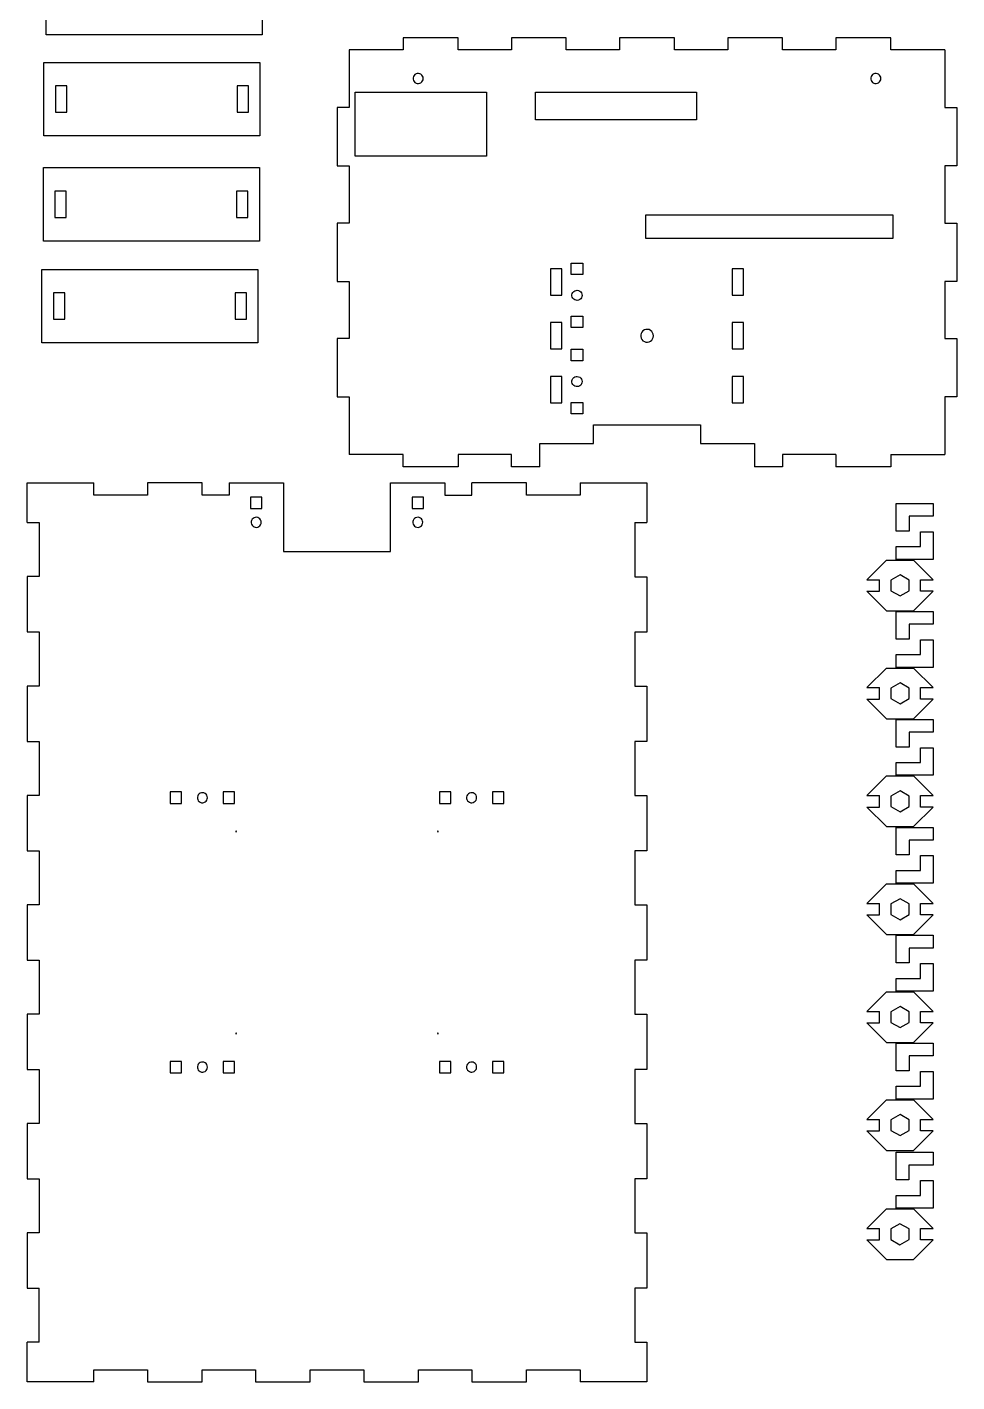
# Model space of a CAD drawing. Extents: x 5 to 589, y 6 to 836.
# Drawn here: x 5 to 351, y 6 to 509 of the extents above; entities that cross this region are included whole.
import ezdxf

# ---------------------------------------------------------------- set-up
doc = ezdxf.new("R2010")
doc.units = 0
for name, color, linetype in [('Enclosure_4mm___Back001_contour', 7, 'CONTINUOUS'), ('Enclosure_4mm___Bottom001_contour', 7, 'CONTINUOUS'), ('Nut_plate_M4_012_contour', 7, 'CONTINUOUS'), ('Nut_plate_M4_013_contour', 7, 'CONTINUOUS'), ('Nut_plate_M4_014_contour', 7, 'CONTINUOUS'), ('Nut_plate_M4_015_contour', 7, 'CONTINUOUS'), ('Nut_plate_M4_016_contour', 7, 'CONTINUOUS'), ('Nut_plate_M4_017_contour', 7, 'CONTINUOUS'), ('Nut_pole_M4_023_contour', 7, 'CONTINUOUS'), ('Nut_pole_M4_024_contour', 7, 'CONTINUOUS'), ('Nut_pole_M4_025_contour', 7, 'CONTINUOUS'), ('Nut_pole_M4_026_contour', 7, 'CONTINUOUS'), ('Nut_pole_M4_027_contour', 7, 'CONTINUOUS'), ('Nut_pole_M4_028_contour', 7, 'CONTINUOUS'), ('Nut_pole_M4_029_contour', 7, 'CONTINUOUS'), ('Nut_pole_M4_030_contour', 7, 'CONTINUOUS'), ('Nut_pole_M4_031_contour', 7, 'CONTINUOUS'), ('Nut_pole_M4_032_contour', 7, 'CONTINUOUS'), ('Nut_pole_M4_033_contour', 7, 'CONTINUOUS'), ('Nut_pole_M4_034_contour', 7, 'CONTINUOUS'), ('Stand___Spine_003_contour', 7, 'CONTINUOUS'), ('Stand___Spine_cover_018_contour', 7, 'CONTINUOUS'), ('Stand___Spine_cover_019_contour', 7, 'CONTINUOUS'), ('Stand___Spine_cover_020_contour', 7, 'CONTINUOUS'), ('Stand___Spine_cover_021_contour', 7, 'CONTINUOUS')]:
    doc.layers.add(name, color=color, linetype=linetype)

msp = doc.modelspace()

# ---------------------------------------------------------------- linework, layer by layer
at = {"layer": 'Enclosure_4mm___Back001_contour', "color": 7}
for points in [[(5.220703, 339.840654), (30.057696, 339.840654)], [(5.220703, 325.090654), (5.220703, 339.840654)], [(80.237698, 339.840654), (80.237698, 335.340655), (70.237691, 335.340655), (70.237691, 339.840654), (49.897689, 339.840654), (49.897689, 335.340655), (30.057696, 335.340655), (30.057696, 339.840654)], [(80.237698, 339.840654), (100.467687, 339.840654)], [(100.467687, 339.840654), (100.467687, 314.340656)], [(140.217708, 339.840654), (160.437695, 339.840654)], [(140.217708, 314.340656), (140.217708, 339.840654)], [(160.437695, 339.840654), (160.437695, 335.330654)], [(210.617697, 339.840654), (210.617697, 335.330654), (190.777704, 335.330654), (190.777704, 339.840654), (170.437702, 339.840654)], [(170.437702, 335.330654), (170.437702, 339.840654)], [(210.617697, 339.840654), (235.467708, 339.840654)], [(235.467708, 339.840654), (235.467708, 325.080653)], [(92.467692, 334.590654), (88.21769, 334.590654)], [(88.21769, 334.590654), (88.21769, 330.340654)], [(92.467692, 330.340654), (92.467692, 334.590654)], [(148.217702, 334.590654), (148.217702, 330.340654)], [(152.467704, 334.590654), (148.217702, 334.590654)], [(152.467704, 330.340654), (152.467704, 334.590654)], [(160.437695, 335.330654), (170.437702, 335.330654)], [(88.21769, 330.340654), (92.467692, 330.340654)], [(89.997701, 327.056654), (89.547697, 326.911654)], [(90.467707, 327.086655), (89.997701, 327.056654)], [(90.927685, 326.998655), (90.467707, 327.086655)], [(91.347711, 326.798654), (90.927685, 326.998655)], [(148.217702, 330.340654), (152.467704, 330.340654)], [(149.997687, 327.056654), (149.54771, 326.911654)], [(150.467692, 327.086655), (149.997687, 327.056654)], [(150.927697, 326.998655), (150.467692, 327.086655)], [(151.347697, 326.798654), (150.927697, 326.998655)], [(5.220703, 325.090654), (9.717693, 325.090654), (9.717693, 305.040655), (5.220703, 305.040655), (5.220703, 284.490656), (9.717693, 284.490656), (9.717693, 264.440653), (5.220703, 264.440653), (5.220703, 243.890654), (9.717693, 243.890654), (9.717693, 223.840656), (5.220703, 223.840656), (5.220703, 203.290656), (9.717693, 203.290656), (9.717693, 183.240655), (5.220703, 183.240655), (5.220703, 162.690656), (9.717693, 162.690656), (9.717693, 142.640655), (5.220703, 142.640655), (5.220703, 122.090656), (9.717693, 122.090656), (9.717693, 102.040655), (5.220703, 102.040655), (5.220703, 81.490655), (9.717693, 81.490655), (9.717693, 61.440655), (5.220703, 61.440655), (5.220703, 40.890655), (9.717693, 40.890655)], [(88.607686, 325.905653), (88.487697, 325.450654)], [(88.487697, 325.450654), (88.487697, 324.980654)], [(88.487697, 324.980654), (88.607686, 324.524655)], [(88.827687, 326.317654), (88.607686, 325.905653)], [(88.607686, 324.524655), (88.827687, 324.112654)], [(89.1477, 326.659655), (88.827687, 326.317654)], [(88.827687, 324.112654), (89.1477, 323.770653)], [(89.547697, 326.911654), (89.1477, 326.659655)], [(89.1477, 323.770653), (89.547697, 323.518654)], [(89.547697, 323.518654), (89.997701, 323.373655)], [(89.997701, 323.373655), (90.467707, 323.343657)], [(90.467707, 323.343657), (90.927685, 323.431654)], [(90.927685, 323.431654), (91.347711, 323.631655)], [(91.717704, 326.498653), (91.347711, 326.798654)], [(91.347711, 323.631655), (91.717704, 323.931655)], [(91.987685, 326.118653), (91.717704, 326.498653)], [(91.717704, 323.931655), (91.987685, 324.311655)], [(92.157706, 325.681654), (91.987685, 326.118653)], [(91.987685, 324.311655), (92.157706, 324.748654)], [(92.217687, 325.215654), (92.157706, 325.681654)], [(92.157706, 324.748654), (92.217687, 325.215654)], [(148.607698, 325.905653), (148.487709, 325.450654)], [(148.487709, 325.450654), (148.487709, 324.980654)], [(148.487709, 324.980654), (148.607698, 324.524655)], [(148.827699, 326.317654), (148.607698, 325.905653)], [(148.607698, 324.524655), (148.827699, 324.112654)], [(149.147686, 326.659655), (148.827699, 326.317654)], [(148.827699, 324.112654), (149.147686, 323.770653)], [(149.54771, 326.911654), (149.147686, 326.659655)], [(149.147686, 323.770653), (149.54771, 323.518654)], [(149.54771, 323.518654), (149.997687, 323.373655)], [(149.997687, 323.373655), (150.467692, 323.343657)], [(150.467692, 323.343657), (150.927697, 323.431654)], [(150.927697, 323.431654), (151.347697, 323.631655)], [(151.71769, 326.498653), (151.347697, 326.798654)], [(151.347697, 323.631655), (151.71769, 323.931655)], [(151.987697, 326.118653), (151.71769, 326.498653)], [(151.71769, 323.931655), (151.987697, 324.311655)], [(152.157692, 325.681654), (151.987697, 326.118653)], [(151.987697, 324.311655), (152.157692, 324.748654)], [(152.217699, 325.215654), (152.157692, 325.681654)], [(152.157692, 324.748654), (152.217699, 325.215654)], [(230.957699, 325.080653), (230.957699, 305.030657)], [(230.957699, 325.080653), (235.467708, 325.080653)], [(100.467687, 314.340656), (140.217708, 314.340656)], [(230.957699, 305.030657), (235.467708, 305.030657)], [(235.467708, 305.030657), (235.467708, 284.481657)], [(230.957699, 284.481657), (230.957699, 264.432655)], [(235.467708, 284.481657), (230.957699, 284.481657)], [(230.957699, 264.432655), (235.467708, 264.432655)], [(235.467708, 264.432655), (235.467708, 243.882655)], [(230.957699, 243.882655), (230.957699, 223.833655)], [(235.467708, 243.882655), (230.957699, 243.882655)], [(58.367689, 225.090656), (58.367689, 220.840654)], [(62.617691, 225.090656), (58.367689, 225.090656)], [(62.617691, 220.840654), (62.617691, 225.090656)], [(68.607699, 223.655654), (68.487711, 223.200655)], [(68.487711, 223.200655), (68.487711, 222.730655)], [(68.487711, 222.730655), (68.607699, 222.274656)], [(68.8277, 224.067655), (68.607699, 223.655654)], [(68.607699, 222.274656), (68.8277, 221.862655)], [(69.147687, 224.409655), (68.8277, 224.067655)], [(68.8277, 221.862655), (69.147687, 221.520654)], [(69.547711, 224.661655), (69.147687, 224.409655)], [(69.147687, 221.520654), (69.547711, 221.268654)], [(69.997688, 224.806655), (69.547711, 224.661655)], [(70.467694, 224.836656), (69.997688, 224.806655)], [(70.927698, 224.748655), (70.467694, 224.836656)], [(71.347698, 224.548654), (70.927698, 224.748655)], [(70.927698, 221.181654), (71.347698, 221.381655)], [(71.717691, 224.248654), (71.347698, 224.548654)], [(71.347698, 221.381655), (71.717691, 221.681656)], [(71.987698, 223.868654), (71.717691, 224.248654)], [(71.717691, 221.681656), (71.987698, 222.061656)], [(72.157693, 223.431655), (71.987698, 223.868654)], [(71.987698, 222.061656), (72.157693, 222.498655)], [(72.217701, 222.965655), (72.157693, 223.431655)], [(72.157693, 222.498655), (72.217701, 222.965655)], [(78.067691, 225.090656), (78.067691, 220.840654)], [(82.317693, 225.090656), (78.067691, 225.090656)], [(82.317693, 220.840654), (82.317693, 225.090656)], [(158.367701, 225.090656), (158.367701, 220.840654)], [(162.617703, 225.090656), (158.367701, 225.090656)], [(162.617703, 220.840654), (162.617703, 225.090656)], [(168.607711, 223.655654), (168.487696, 223.200655)], [(168.487696, 223.200655), (168.487696, 222.730655)], [(168.487696, 222.730655), (168.607711, 222.274656)], [(168.827685, 224.067655), (168.607711, 223.655654)], [(168.607711, 222.274656), (168.827685, 221.862655)], [(169.147699, 224.409655), (168.827685, 224.067655)], [(168.827685, 221.862655), (169.147699, 221.520654)], [(169.547696, 224.661655), (169.147699, 224.409655)], [(169.147699, 221.520654), (169.547696, 221.268654)], [(169.997699, 224.806655), (169.547696, 224.661655)], [(170.467705, 224.836656), (169.997699, 224.806655)], [(170.92771, 224.748655), (170.467705, 224.836656)], [(171.347709, 224.548654), (170.92771, 224.748655)], [(170.92771, 221.181654), (171.347709, 221.381655)], [(171.717703, 224.248654), (171.347709, 224.548654)], [(171.347709, 221.381655), (171.717703, 221.681656)], [(171.98771, 223.868654), (171.717703, 224.248654)], [(171.717703, 221.681656), (171.98771, 222.061656)], [(172.157705, 223.431655), (171.98771, 223.868654)], [(171.98771, 222.061656), (172.157705, 222.498655)], [(172.217686, 222.965655), (172.157705, 223.431655)], [(172.157705, 222.498655), (172.217686, 222.965655)], [(178.067703, 225.090656), (178.067703, 220.840654)], [(182.317705, 225.090656), (178.067703, 225.090656)], [(182.317705, 220.840654), (182.317705, 225.090656)], [(230.957699, 223.833655), (235.467708, 223.833655)], [(235.467708, 223.833655), (235.467708, 203.284655)], [(58.367689, 220.840654), (62.617691, 220.840654)], [(69.547711, 221.268654), (69.997688, 221.123655)], [(69.997688, 221.123655), (70.467694, 221.093656)], [(70.467694, 221.093656), (70.927698, 221.181654)], [(78.067691, 220.840654), (82.317693, 220.840654)], [(158.367701, 220.840654), (162.617703, 220.840654)], [(169.547696, 221.268654), (169.997699, 221.123655)], [(169.997699, 221.123655), (170.467705, 221.093656)], [(170.467705, 221.093656), (170.92771, 221.181654)], [(178.067703, 220.840654), (182.317705, 220.840654)], [(82.727692, 210.511654), (82.717637, 210.480655)], [(82.71769, 210.480655), (82.71769, 210.449654)], [(82.71769, 210.449654), (82.727744, 210.419656)], [(82.747694, 210.538655), (82.727586, 210.511654)], [(82.727692, 210.419656), (82.7478, 210.391655)], [(82.767697, 210.561655), (82.747588, 210.538663)], [(82.747694, 210.391655), (82.767802, 210.368662)], [(82.7977, 210.578654), (82.767697, 210.561668)], [(82.767697, 210.368654), (82.7977, 210.351668)], [(82.817703, 210.587655), (82.797594, 210.57866)], [(82.7977, 210.351655), (82.817809, 210.342659)], [(82.857708, 210.589656), (82.817703, 210.587539)], [(82.817703, 210.342654), (82.857708, 210.340537)], [(82.887685, 210.583655), (82.857708, 210.589661)], [(82.857708, 210.340656), (82.887685, 210.346662)], [(82.917689, 210.570656), (82.887685, 210.583647)], [(82.887685, 210.346654), (82.917689, 210.359645)], [(82.937691, 210.550656), (82.917583, 210.570659)], [(82.917689, 210.359656), (82.937797, 210.379659)], [(82.957694, 210.525656), (82.937585, 210.550659)], [(82.937691, 210.379656), (82.9578, 210.404659)], [(82.967695, 210.496655), (82.957641, 210.525656)], [(82.957694, 210.404656), (82.967748, 210.433655)], [(82.967695, 210.465656), (82.967695, 210.496655)], [(82.967695, 210.433655), (82.967695, 210.465656)], [(157.7277, 210.511654), (157.717646, 210.480655)], [(157.717699, 210.480655), (157.717699, 210.449654)], [(157.717699, 210.449654), (157.727753, 210.419656)], [(157.747703, 210.538655), (157.727594, 210.511654)], [(157.7277, 210.419656), (157.747809, 210.391655)], [(157.767705, 210.561655), (157.747597, 210.538663)], [(157.747703, 210.391655), (157.767811, 210.368662)], [(157.797709, 210.578654), (157.767705, 210.561668)], [(157.767705, 210.368654), (157.797709, 210.351668)], [(157.797709, 210.351655), (157.817553, 210.342659)], [(157.817685, 210.587655), (157.797841, 210.57866)], [(157.85769, 210.589656), (157.817685, 210.587539)], [(157.817685, 210.342654), (157.85769, 210.340537)], [(157.887694, 210.583655), (157.85769, 210.589661)], [(157.85769, 210.340656), (157.887694, 210.346662)], [(157.917698, 210.570656), (157.887694, 210.583647)], [(157.887694, 210.346654), (157.917698, 210.359645)], [(157.9377, 210.550656), (157.917592, 210.570659)], [(157.917698, 210.359656), (157.937806, 210.379659)], [(157.957703, 210.525656), (157.937594, 210.550659)], [(157.9377, 210.379656), (157.957808, 210.404659)], [(157.967704, 210.496655), (157.95765, 210.525656)], [(157.957703, 210.404656), (157.967757, 210.433655)], [(157.967704, 210.465656), (157.967704, 210.496655)], [(157.967704, 210.433655), (157.967704, 210.465656)], [(230.957699, 203.284655), (230.957699, 183.234655)], [(235.467708, 203.284655), (230.957699, 203.284655)], [(230.957699, 183.234655), (235.467708, 183.234655)], [(235.467708, 183.234655), (235.467708, 162.685655)], [(230.957699, 162.685655), (230.957699, 142.636655)], [(235.467708, 162.685655), (230.957699, 162.685655)], [(230.957699, 142.636655), (235.467708, 142.636655)], [(235.467708, 142.636655), (235.467708, 122.086655)], [(82.727692, 135.511656), (82.717637, 135.480654)], [(82.71769, 135.480654), (82.71769, 135.449653)], [(82.71769, 135.449653), (82.727744, 135.419655)], [(82.747694, 135.538654), (82.727586, 135.511656)], [(82.727692, 135.419655), (82.7478, 135.391654)], [(82.767697, 135.561654), (82.747588, 135.538662)], [(82.747694, 135.391654), (82.767802, 135.368662)], [(82.7977, 135.578653), (82.767697, 135.561641)], [(82.767697, 135.368654), (82.7977, 135.351641)], [(82.817703, 135.587655), (82.797594, 135.578659)], [(82.7977, 135.351654), (82.817809, 135.342658)], [(82.857708, 135.589655), (82.817703, 135.587538)], [(82.817703, 135.342653), (82.857708, 135.340536)], [(82.887685, 135.583654), (82.857708, 135.58966)], [(82.857708, 135.340655), (82.887685, 135.346662)], [(82.917689, 135.570655), (82.887685, 135.583646)], [(82.887685, 135.346654), (82.917689, 135.359645)], [(82.937691, 135.550655), (82.917583, 135.570658)], [(82.917689, 135.359655), (82.937797, 135.379658)], [(82.957694, 135.525655), (82.937585, 135.550658)], [(82.937691, 135.379655), (82.9578, 135.404658)], [(82.967695, 135.496654), (82.957641, 135.525655)], [(82.957694, 135.404656), (82.967748, 135.433654)], [(82.967695, 135.465655), (82.967695, 135.496654)], [(82.967695, 135.433654), (82.967695, 135.465655)], [(157.7277, 135.511656), (157.717646, 135.480654)], [(157.717699, 135.480654), (157.717699, 135.449653)], [(157.717699, 135.449653), (157.727753, 135.419655)], [(157.747703, 135.538654), (157.727594, 135.511656)], [(157.7277, 135.419655), (157.747809, 135.391654)], [(157.767705, 135.561654), (157.747597, 135.538662)], [(157.747703, 135.391654), (157.767811, 135.368662)], [(157.797709, 135.578653), (157.767705, 135.561641)], [(157.767705, 135.368654), (157.797709, 135.351641)], [(157.797709, 135.351654), (157.817553, 135.342658)], [(157.817685, 135.587655), (157.797841, 135.578659)], [(157.85769, 135.589655), (157.817685, 135.587538)], [(157.817685, 135.342653), (157.85769, 135.340536)], [(157.887694, 135.583654), (157.85769, 135.58966)], [(157.85769, 135.340655), (157.887694, 135.346662)], [(157.917698, 135.570655), (157.887694, 135.583646)], [(157.887694, 135.346654), (157.917698, 135.359645)], [(157.9377, 135.550655), (157.917592, 135.570658)], [(157.917698, 135.359655), (157.937806, 135.379658)], [(157.957703, 135.525655), (157.937594, 135.550658)], [(157.9377, 135.379655), (157.957808, 135.404658)], [(157.967704, 135.496654), (157.95765, 135.525655)], [(157.957703, 135.404656), (157.967757, 135.433654)], [(157.967704, 135.465655), (157.967704, 135.496654)], [(157.967704, 135.433654), (157.967704, 135.465655)], [(62.617691, 125.090655), (58.367689, 125.090655)], [(58.367689, 125.090655), (58.367689, 120.840655)], [(58.367689, 120.840655), (62.617691, 120.840655)], [(62.617691, 120.840655), (62.617691, 125.090655)], [(68.607699, 123.655655), (68.487711, 123.200654)], [(68.487711, 123.200654), (68.487711, 122.730653)], [(68.487711, 122.730653), (68.607699, 122.274655)], [(68.8277, 124.067654), (68.607699, 123.655655)], [(68.607699, 122.274655), (68.8277, 121.862653)], [(69.147687, 124.409654), (68.8277, 124.067654)], [(68.8277, 121.862653), (69.147687, 121.520656)], [(69.547711, 124.661654), (69.147687, 124.409654)], [(69.147687, 121.520656), (69.547711, 121.268653)], [(69.997688, 124.806654), (69.547711, 124.661654)], [(69.547711, 121.268653), (69.997688, 121.123654)], [(70.467694, 124.836655), (69.997688, 124.806654)], [(69.997688, 121.123654), (70.467694, 121.093655)], [(70.927698, 124.748654), (70.467694, 124.836655)], [(70.467694, 121.093655), (70.927698, 121.181656)], [(71.347698, 124.548653), (70.927698, 124.748654)], [(70.927698, 121.181656), (71.347698, 121.381654)], [(71.717691, 124.248655), (71.347698, 124.548653)], [(71.347698, 121.381654), (71.717691, 121.681655)], [(71.987698, 123.868656), (71.717691, 124.248655)], [(71.717691, 121.681655), (71.987698, 122.061655)], [(72.157693, 123.431654), (71.987698, 123.868656)], [(71.987698, 122.061655), (72.157693, 122.498654)], [(72.217701, 122.965654), (72.157693, 123.431654)], [(72.157693, 122.498654), (72.217701, 122.965654)], [(82.317693, 125.090655), (78.067691, 125.090655)], [(78.067691, 125.090655), (78.067691, 120.840655)], [(78.067691, 120.840655), (82.317693, 120.840655)], [(82.317693, 120.840655), (82.317693, 125.090655)], [(158.367701, 125.090655), (158.367701, 120.840655)], [(162.617703, 125.090655), (158.367701, 125.090655)], [(158.367701, 120.840655), (162.617703, 120.840655)], [(162.617703, 120.840655), (162.617703, 125.090655)], [(168.607711, 123.655655), (168.487696, 123.200654)], [(168.487696, 123.200654), (168.487696, 122.730653)], [(168.487696, 122.730653), (168.607711, 122.274655)], [(168.827685, 124.067654), (168.607711, 123.655655)], [(168.607711, 122.274655), (168.827685, 121.862653)], [(169.147699, 124.409654), (168.827685, 124.067654)], [(168.827685, 121.862653), (169.147699, 121.520656)], [(169.547696, 124.661654), (169.147699, 124.409654)], [(169.147699, 121.520656), (169.547696, 121.268653)], [(169.997699, 124.806654), (169.547696, 124.661654)], [(169.547696, 121.268653), (169.997699, 121.123654)], [(170.467705, 124.836655), (169.997699, 124.806654)], [(169.997699, 121.123654), (170.467705, 121.093655)], [(170.92771, 124.748654), (170.467705, 124.836655)], [(170.467705, 121.093655), (170.92771, 121.181656)], [(171.347709, 124.548653), (170.92771, 124.748654)], [(170.92771, 121.181656), (171.347709, 121.381654)], [(171.717703, 124.248655), (171.347709, 124.548653)], [(171.347709, 121.381654), (171.717703, 121.681655)], [(171.98771, 123.868656), (171.717703, 124.248655)], [(171.717703, 121.681655), (171.98771, 122.061655)], [(172.157705, 123.431654), (171.98771, 123.868656)], [(171.98771, 122.061655), (172.157705, 122.498654)], [(172.217686, 122.965654), (172.157705, 123.431654)], [(172.157705, 122.498654), (172.217686, 122.965654)], [(178.067703, 125.090655), (178.067703, 120.840655)], [(182.317705, 125.090655), (178.067703, 125.090655)], [(178.067703, 120.840655), (182.317705, 120.840655)], [(182.317705, 120.840655), (182.317705, 125.090655)], [(230.957699, 122.086655), (230.957699, 102.037654)], [(235.467708, 122.086655), (230.957699, 122.086655)], [(230.957699, 102.037654), (235.467708, 102.037654)], [(235.467708, 102.037654), (235.467708, 81.488655)], [(230.957699, 81.488655), (230.957699, 61.438654)], [(235.467708, 81.488655), (230.957699, 81.488655)], [(230.957699, 61.438654), (235.467708, 61.438654)], [(235.467708, 61.438654), (235.467708, 40.889655)], [(9.717693, 20.840668), (9.717693, 40.890655)], [(230.957699, 40.889655), (230.957699, 20.840668)], [(235.467708, 40.889655), (230.957699, 40.889655)], [(9.717693, 20.840668), (5.220703, 20.840668)], [(5.220703, 6.090173), (5.220703, 20.840668)], [(230.957699, 20.840668), (235.467708, 20.840668)], [(235.467708, 20.840668), (235.467708, 6.090173)], [(30.057696, 6.090173), (30.057696, 10.590154), (49.90769, 10.590154), (49.90769, 6.090173), (70.247693, 6.090173), (70.247693, 10.590154), (90.087685, 10.590154), (90.087685, 6.090173), (110.427688, 6.090173), (110.427688, 10.590154), (130.267707, 10.590154), (130.267707, 6.090173), (150.60771, 6.090173), (150.60771, 10.590154), (170.447703, 10.590154), (170.447703, 6.090173), (190.787705, 6.090173), (190.787705, 10.590154), (210.627698, 10.590154), (210.627698, 6.090173)], [(30.057696, 6.090173), (5.220703, 6.090173)], [(235.467708, 6.090173), (210.627698, 6.090173)]]:
    msp.add_lwpolyline(points, dxfattribs=at)
at = {"layer": 'Enclosure_4mm___Bottom001_contour', "color": 7}
for points in [[(144.963256, 505.093162), (144.963256, 500.593156)], [(165.303258, 505.093162), (144.963256, 505.093162)], [(165.303258, 500.593156), (165.303258, 505.093162)], [(185.144257, 505.093162), (185.144257, 500.593156)], [(205.485264, 505.093162), (185.144257, 505.093162)], [(205.485264, 500.593156), (205.485264, 505.093162)], [(225.326263, 505.093162), (225.326263, 500.593156)], [(245.667271, 505.093162), (225.326263, 505.093162)], [(245.667271, 500.593156), (245.667271, 505.093162)], [(265.508264, 505.093162), (265.508264, 500.593156)], [(285.849272, 505.093162), (265.508264, 505.093162)], [(285.849272, 500.593156), (285.849272, 505.093162)], [(305.69027, 505.093162), (305.69027, 500.593156)], [(326.031278, 505.093162), (305.69027, 505.093162)], [(326.031278, 500.593156), (326.031278, 505.093162)], [(124.872279, 500.593156), (124.872279, 479.163149)], [(144.963256, 500.593156), (124.872279, 500.593156)], [(185.144257, 500.593156), (165.303258, 500.593156)], [(225.326263, 500.593156), (205.485264, 500.593156)], [(265.508264, 500.593156), (245.667271, 500.593156)], [(305.69027, 500.593156), (285.849272, 500.593156)], [(346.122281, 500.593156), (326.031278, 500.593156)], [(346.122281, 500.593156), (346.122281, 479.163149), (350.622288, 479.163149), (350.622288, 457.493139), (346.122281, 457.493139), (346.122281, 436.313164), (350.622288, 436.313164), (350.622288, 414.633163), (346.122281, 414.633163), (346.122281, 393.453162), (350.622288, 393.453162), (350.622288, 371.77315), (346.122281, 371.77315), (346.122281, 350.343173)], [(148.75328, 490.663158), (148.636281, 490.203153)], [(148.636281, 490.203153), (148.636281, 489.733147)], [(148.636281, 489.733147), (148.75328, 489.283144)], [(148.980266, 491.073156), (148.75328, 490.663158)], [(148.75328, 489.283144), (148.980266, 488.873146)], [(149.301258, 491.413146), (148.980266, 491.073156)], [(148.980266, 488.873146), (149.301258, 488.523155)], [(149.698266, 491.663151), (149.301258, 491.413146)], [(149.301258, 488.523155), (149.698266, 488.27315)], [(150.145279, 491.813143), (149.698266, 491.663151)], [(149.698266, 488.27315), (150.145279, 488.133159)], [(150.614279, 491.843147), (150.145279, 491.813143)], [(150.145279, 488.133159), (150.614279, 488.103155)], [(151.076268, 491.753162), (150.614279, 491.843147)], [(150.614279, 488.103155), (151.076268, 488.183139)], [(151.501269, 491.553163), (151.076268, 491.753162)], [(151.076268, 488.183139), (151.501269, 488.383164)], [(151.863272, 491.253152), (151.501269, 491.553163)], [(151.501269, 488.383164), (151.863272, 488.683148)], [(152.140264, 490.873158), (151.863272, 491.253152)], [(151.863272, 488.683148), (152.140264, 489.063143)], [(152.313275, 490.433156), (152.140264, 490.873158)], [(152.140264, 489.063143), (152.313275, 489.503145)], [(152.372277, 489.973151), (152.313275, 490.433156)], [(152.313275, 489.503145), (152.372277, 489.973151)], [(318.753278, 490.663158), (318.63628, 490.203153)], [(318.63628, 490.203153), (318.63628, 489.733147)], [(318.63628, 489.733147), (318.753278, 489.283144)], [(318.980264, 491.073156), (318.753278, 490.663158)], [(318.753278, 489.283144), (318.980264, 488.873146)], [(319.301283, 491.413146), (318.980264, 491.073156)], [(318.980264, 488.873146), (319.301283, 488.523155)], [(319.698264, 491.663151), (319.301283, 491.413146)], [(319.301283, 488.523155), (319.698264, 488.27315)], [(320.145278, 491.813143), (319.698264, 491.663151)], [(319.698264, 488.27315), (320.145278, 488.133159)], [(320.614278, 491.843147), (320.145278, 491.813143)], [(320.145278, 488.133159), (320.614278, 488.103155)], [(321.076267, 491.753162), (320.614278, 491.843147)], [(320.614278, 488.103155), (321.076267, 488.183139)], [(321.501267, 491.553163), (321.076267, 491.753162)], [(321.076267, 488.183139), (321.501267, 488.383164)], [(321.86327, 491.253152), (321.501267, 491.553163)], [(321.501267, 488.383164), (321.86327, 488.683148)], [(322.140263, 490.873158), (321.86327, 491.253152)], [(321.86327, 488.683148), (322.140263, 489.063143)], [(322.313274, 490.433156), (322.140263, 490.873158)], [(322.140263, 489.063143), (322.313274, 489.503145)], [(322.372276, 489.973151), (322.313274, 490.433156)], [(322.313274, 489.503145), (322.372276, 489.973151)], [(127.122269, 461.093139), (127.122269, 484.843145)], [(127.122269, 484.843145), (175.872278, 484.843145)], [(175.872278, 484.843145), (175.872278, 461.093139)], [(194.122257, 484.843145), (253.872291, 484.843145)], [(194.122257, 474.59316), (194.122257, 484.843145)], [(253.872291, 484.843145), (253.872291, 474.59316)], [(120.372272, 479.163149), (120.372272, 457.493139)], [(124.872279, 479.163149), (120.372272, 479.163149)], [(253.872291, 474.59316), (194.122257, 474.59316)], [(175.872278, 461.093139), (127.122269, 461.093139)], [(120.372272, 457.493139), (124.872279, 457.493139)], [(124.872279, 457.493139), (124.872279, 436.313164)], [(235.122276, 439.343146), (326.872283, 439.343146)], [(235.122276, 430.593163), (235.122276, 439.343146)], [(326.872283, 439.343146), (326.872283, 430.593163)], [(120.372272, 436.313164), (120.372272, 414.633163)], [(124.872279, 436.313164), (120.372272, 436.313164)], [(326.872283, 430.593163), (235.122276, 430.593163)], [(207.372273, 421.44317), (211.622275, 421.44317)], [(207.372273, 417.193168), (207.372273, 421.44317)], [(211.622275, 421.44317), (211.622275, 417.193168)], [(120.372272, 414.633163), (124.872279, 414.633163)], [(124.872279, 414.633163), (124.872279, 393.453162)], [(211.622275, 417.193168), (207.372273, 417.193168)], [(207.636274, 409.703155), (207.753273, 410.163163)], [(207.636274, 409.23315), (207.636274, 409.703155)], [(207.753273, 408.783173), (207.636274, 409.23315)], [(207.753273, 410.163163), (207.980259, 410.573158)], [(207.980259, 408.373177), (207.753273, 408.783173)], [(207.980259, 410.573158), (208.301278, 410.913174)], [(208.301278, 408.023157), (207.980259, 408.373177)], [(208.301278, 410.913174), (208.698259, 411.163155)], [(208.698259, 407.773155), (208.301278, 408.023157)], [(208.698259, 411.163153), (209.145272, 411.313172)], [(209.145272, 407.633161), (208.698259, 407.773155)], [(209.145272, 411.313172), (209.614273, 411.343175)], [(209.614273, 407.60316), (209.145272, 407.633164)], [(209.614273, 411.343175), (210.076262, 411.253164)], [(210.076262, 407.68317), (209.614273, 407.60316)], [(210.076262, 411.253164), (210.501262, 411.053165)], [(210.501262, 407.883166), (210.076262, 407.683168)], [(210.501262, 411.053165), (210.863265, 410.753154)], [(210.863265, 408.183151), (210.501262, 407.883166)], [(210.863265, 410.753154), (211.140257, 410.37316)], [(211.140257, 408.563174), (210.863265, 408.183153)], [(211.140257, 410.37316), (211.313268, 409.933158)], [(211.313268, 409.003176), (211.140257, 408.563174)], [(211.313268, 409.933158), (211.37227, 409.473153)], [(211.37227, 409.473156), (211.313268, 409.003176)], [(207.372273, 401.743166), (211.622275, 401.743166)], [(207.372273, 397.493164), (207.372273, 401.743166)], [(211.622275, 397.493164), (207.372273, 397.493164)], [(211.622275, 401.743166), (211.622275, 397.493164)], [(120.372272, 393.453162), (120.372272, 371.77315)], [(124.872279, 393.453162), (120.372272, 393.453162)], [(233.311282, 395.343162), (233.163274, 394.773168)], [(233.163274, 394.773168), (233.163274, 394.173175)], [(233.163274, 394.173175), (233.311282, 393.593155)], [(233.598275, 395.863174), (233.311282, 395.343162)], [(233.311282, 393.593155), (233.598275, 393.07317)], [(234.006263, 396.303176), (233.598275, 395.863174)], [(233.598275, 393.073167), (234.006263, 392.643166)], [(234.508257, 396.623161), (234.006263, 396.303174)], [(234.006263, 392.643166), (234.508257, 392.323153)], [(235.07428, 396.803157), (234.508257, 396.623161)], [(234.508257, 392.323153), (235.07428, 392.143157)], [(235.669275, 396.843165), (235.07428, 396.80316)], [(236.25329, 396.733177), (235.669275, 396.843165)], [(236.792273, 396.473171), (236.25329, 396.733177)], [(236.25329, 392.213165), (236.792273, 392.46317)], [(237.251272, 396.093174), (236.792273, 396.473171)], [(236.792273, 392.46317), (237.251272, 392.843165)], [(237.601289, 395.613167), (237.251272, 396.093174)], [(237.251272, 392.843165), (237.601289, 393.323172)], [(237.820285, 395.063151), (237.601289, 395.613167)], [(237.601289, 393.323172), (237.820285, 393.883162)], [(237.894289, 394.473159), (237.820285, 395.063151)], [(237.820285, 393.883162), (237.894289, 394.473157)], [(207.372273, 385.193164), (207.372273, 389.443166)], [(207.372273, 389.443166), (211.622275, 389.443166)], [(211.622275, 389.443166), (211.622275, 385.193164)], [(235.07428, 392.143157), (235.669275, 392.103154)], [(235.669275, 392.103154), (236.25329, 392.213168)], [(211.622275, 385.193164), (207.372273, 385.193164)], [(207.636274, 377.703153), (207.753273, 378.163158)], [(207.636274, 377.233174), (207.636274, 377.703153)], [(207.753273, 376.783168), (207.636274, 377.233174)], [(207.753273, 378.163158), (207.980259, 378.573154)], [(207.980259, 378.573154), (208.301278, 378.913172)], [(208.301278, 378.913172), (208.698259, 379.163174)], [(208.698259, 379.163174), (209.145272, 379.313167)], [(209.145272, 379.313167), (209.614273, 379.34317)], [(209.614273, 379.34317), (210.076262, 379.253159)], [(210.076262, 379.253159), (210.501262, 379.053161)], [(210.501262, 379.053161), (210.863265, 378.75315)], [(210.863265, 378.75315), (211.140257, 378.373155)], [(211.140257, 378.373155), (211.313268, 377.933153)], [(211.313268, 377.933153), (211.37227, 377.473175)], [(211.37227, 377.473175), (211.313268, 377.003169)], [(207.980259, 376.373172), (207.753273, 376.783168)], [(208.301278, 376.023155), (207.980259, 376.373172)], [(208.698259, 375.773174), (208.301278, 376.023155)], [(209.145272, 375.633157), (208.698259, 375.773174)], [(209.614273, 375.603155), (209.145272, 375.633159)], [(210.076262, 375.683165), (209.614273, 375.603155)], [(210.501262, 375.883161), (210.076262, 375.683163)], [(210.863265, 376.183175), (210.501262, 375.883164)], [(211.140257, 376.563167), (210.863265, 376.183172)], [(211.313268, 377.003169), (211.140257, 376.563167)], [(120.372272, 371.77315), (124.872279, 371.77315)], [(124.872279, 371.77315), (124.872279, 350.343173)], [(207.372273, 369.743161), (211.622275, 369.743161)], [(207.372273, 365.493159), (207.372273, 369.743161)], [(211.622275, 369.743161), (211.622275, 365.493159)], [(211.622275, 365.493159), (207.372273, 365.493159)], [(215.644259, 361.343169), (255.39428, 361.343169)], [(215.644259, 354.443156), (215.644259, 361.343169)], [(255.39428, 361.343169), (255.39428, 354.443154)], [(195.644273, 354.443156), (215.644259, 354.443156)], [(195.644273, 345.846156), (195.644273, 354.443156)], [(255.39428, 354.443156), (275.394288, 354.443156)], [(275.394288, 354.443156), (275.394288, 345.846156)], [(195.644273, 345.846156), (185.144257, 345.846156), (185.144257, 350.343173), (165.303258, 350.343173), (165.303258, 345.846156), (144.963256, 345.846156), (144.963256, 350.343173), (124.872279, 350.343173)], [(285.849272, 350.343173), (285.849272, 345.846156), (275.394288, 345.846156)], [(305.69027, 350.343173), (285.849272, 350.343173)], [(305.69027, 350.343173), (305.69027, 345.846156)], [(326.031278, 350.343173), (346.122281, 350.343173)], [(326.031278, 350.343173), (326.031278, 345.846156)], [(326.031278, 345.846156), (305.69027, 345.846156)]]:
    msp.add_lwpolyline(points, dxfattribs=at)
for points in [[(199.64427, 419.34317), (199.64427, 409.593168), (203.894272, 409.593168), (203.894272, 419.34317)], [(267.144288, 409.593168), (271.394264, 409.593168), (271.394264, 419.34317), (267.144288, 419.34317)], [(203.894272, 389.593155), (203.894272, 399.343157), (199.64427, 399.343157), (199.64427, 389.593155)], [(267.144288, 399.343157), (267.144288, 389.593155), (271.394264, 389.593155), (271.394264, 399.343157)], [(199.64427, 369.593169), (203.894272, 369.593169), (203.894272, 379.34317), (199.64427, 379.34317)], [(271.394264, 379.34317), (267.144288, 379.34317), (267.144288, 369.593171), (271.394264, 369.593169)]]:
    msp.add_lwpolyline(points, close=True, dxfattribs=at)
at = {"layer": 'Nut_plate_M4_012_contour', "color": 7}
for points in [[(324.438989, 110.841138), (317.154983, 103.561128), (321.83197, 103.561128)], [(324.438989, 110.841138), (334.541971, 110.841138)], [(334.541971, 92.021141), (341.825977, 99.311126), (337.14899, 99.311126), (337.14899, 103.561128), (341.825977, 103.561128), (334.541971, 110.841138)], [(321.83197, 99.311126), (321.83197, 103.561128)], [(329.49097, 105.331138), (326.115971, 103.381132)], [(326.115971, 103.381132), (326.115971, 99.481147)], [(332.865968, 103.381132), (329.49097, 105.331138)], [(332.865968, 99.481147), (332.865968, 103.381132)], [(317.154983, 99.311126), (324.438989, 92.021141)], [(317.154983, 99.311126), (321.83197, 99.311126)], [(326.115971, 99.481147), (329.49097, 97.531142)], [(329.49097, 97.531142), (332.865968, 99.481147)], [(324.438989, 92.021141), (334.541971, 92.021141)]]:
    msp.add_lwpolyline(points, dxfattribs=at)
at = {"layer": 'Nut_plate_M4_013_contour', "color": 7}
for points in [[(324.438989, 150.911147), (317.154983, 143.621135), (321.83197, 143.621135)], [(324.438989, 150.911147), (334.541971, 150.911147)], [(334.541971, 132.091149), (341.825977, 139.371133), (337.14899, 139.371133), (337.14899, 143.621135), (341.825977, 143.621135), (334.541971, 150.911147)], [(321.83197, 139.371133), (321.83197, 143.621135)], [(329.49097, 145.401146), (326.115971, 143.45114)], [(326.115971, 143.45114), (326.115971, 139.551129)], [(332.865968, 143.45114), (329.49097, 145.401146)], [(332.865968, 139.551129), (332.865968, 143.45114)], [(317.154983, 139.371133), (324.438989, 132.091149)], [(317.154983, 139.371133), (321.83197, 139.371133)], [(326.115971, 139.551129), (329.49097, 137.60115)], [(329.49097, 137.60115), (332.865968, 139.551129)], [(324.438989, 132.091149), (334.541971, 132.091149)]]:
    msp.add_lwpolyline(points, dxfattribs=at)
at = {"layer": 'Nut_plate_M4_014_contour', "color": 7}
for points in [[(324.438989, 190.971127), (317.154983, 183.691143), (321.83197, 183.691143)], [(324.438989, 190.971127), (334.541971, 190.971127)], [(334.541971, 172.16113), (341.825977, 179.441141), (337.14899, 179.441141), (337.14899, 183.691143), (341.825977, 183.691143), (334.541971, 190.971127)], [(321.83197, 179.441141), (321.83197, 183.691143)], [(329.49097, 185.461126), (326.115971, 183.511147)], [(326.115971, 183.511147), (326.115971, 179.621137)], [(332.865968, 183.511147), (329.49097, 185.461126)], [(332.865968, 179.621137), (332.865968, 183.511147)], [(317.154983, 179.441141), (324.438989, 172.16113)], [(317.154983, 179.441141), (321.83197, 179.441141)], [(326.115971, 179.621137), (329.49097, 177.671131)], [(329.49097, 177.671131), (332.865968, 179.621137)], [(324.438989, 172.16113), (334.541971, 172.16113)]]:
    msp.add_lwpolyline(points, dxfattribs=at)
at = {"layer": 'Nut_plate_M4_015_contour', "color": 7}
for points in [[(324.438989, 231.041135), (317.154983, 223.761151), (321.83197, 223.761151)], [(324.438989, 231.041135), (334.541971, 231.041135)], [(334.541971, 212.221137), (341.825977, 219.511149), (337.14899, 219.511149), (337.14899, 223.761151), (341.825977, 223.761151), (334.541971, 231.041135)], [(321.83197, 219.511149), (321.83197, 223.761151)], [(329.49097, 225.531134), (326.115971, 223.581129)], [(326.115971, 223.581129), (326.115971, 219.681144)], [(332.865968, 223.581129), (329.49097, 225.531134)], [(332.865968, 219.681144), (332.865968, 223.581129)], [(317.154983, 219.511149), (324.438989, 212.221137)], [(317.154983, 219.511149), (321.83197, 219.511149)], [(326.115971, 219.681144), (329.49097, 217.741139)], [(329.49097, 217.741139), (332.865968, 219.681144)], [(324.438989, 212.221137), (334.541971, 212.221137)]]:
    msp.add_lwpolyline(points, dxfattribs=at)
at = {"layer": 'Nut_plate_M4_016_contour', "color": 7}
for points in [[(324.438989, 271.111145), (317.154983, 263.831133), (321.83197, 263.831133)], [(324.438989, 271.111145), (334.541971, 271.111145)], [(334.541971, 252.291145), (341.825977, 259.581131), (337.14899, 259.581131), (337.14899, 263.831133), (341.825977, 263.831133), (334.541971, 271.111145)], [(321.83197, 259.581131), (321.83197, 263.831133)], [(329.49097, 265.601142), (326.115971, 263.651137)], [(326.115971, 263.651137), (326.115971, 259.751125)], [(332.865968, 263.651137), (329.49097, 265.601142)], [(332.865968, 259.751125), (332.865968, 263.651137)], [(317.154983, 259.581131), (324.438989, 252.291145)], [(317.154983, 259.581131), (321.83197, 259.581131)], [(326.115971, 259.751125), (329.49097, 257.801146)], [(329.49097, 257.801146), (332.865968, 259.751125)], [(324.438989, 252.291145), (334.541971, 252.291145)]]:
    msp.add_lwpolyline(points, dxfattribs=at)
at = {"layer": 'Nut_plate_M4_017_contour', "color": 7}
for points in [[(324.438989, 311.181126), (317.154983, 303.891141), (321.83197, 303.891141)], [(324.438989, 311.181126), (334.541971, 311.181126)], [(334.541971, 292.361129), (341.825977, 299.641139), (337.14899, 299.641139), (337.14899, 303.891141), (341.825977, 303.891141), (334.541971, 311.181126)], [(321.83197, 299.641139), (321.83197, 303.891141)], [(329.49097, 305.661151), (326.115971, 303.721146)], [(326.115971, 303.721146), (326.115971, 299.821135)], [(332.865968, 303.721146), (329.49097, 305.661151)], [(332.865968, 299.821135), (332.865968, 303.721146)], [(317.154983, 299.641139), (324.438989, 292.361129)], [(317.154983, 299.641139), (321.83197, 299.641139)], [(326.115971, 299.821135), (329.49097, 297.87113)], [(329.49097, 297.87113), (332.865968, 299.821135)], [(324.438989, 292.361129), (334.541971, 292.361129)]]:
    msp.add_lwpolyline(points, dxfattribs=at)
at = {"layer": 'Nut_pole_M4_023_contour', "color": 7}
msp.add_lwpolyline([(328.075978, 111.091143), (328.075978, 115.841128), (337.075992, 115.841128), (337.075992, 121.341128), (341.825977, 121.341128), (341.825977, 111.091143)], close=True, dxfattribs=at)
at = {"layer": 'Nut_pole_M4_024_contour', "color": 7}
msp.add_lwpolyline([(341.825977, 131.841144), (341.825977, 127.091132), (332.82599, 127.091132), (332.82599, 121.591133), (328.075978, 121.591133), (328.075978, 131.841144)], close=True, dxfattribs=at)
at = {"layer": 'Nut_pole_M4_025_contour', "color": 7}
msp.add_lwpolyline([(328.075978, 151.161125), (328.075978, 155.911137), (337.075992, 155.911137), (337.075992, 161.411136), (341.825977, 161.411136), (341.825977, 151.161125)], close=True, dxfattribs=at)
at = {"layer": 'Nut_pole_M4_026_contour', "color": 7}
msp.add_lwpolyline([(341.825977, 171.911126), (341.825977, 167.16114), (332.82599, 167.16114), (332.82599, 161.661141), (328.075978, 161.661141), (328.075978, 171.911126)], close=True, dxfattribs=at)
at = {"layer": 'Nut_pole_M4_027_contour', "color": 7}
msp.add_lwpolyline([(328.075978, 191.221132), (328.075978, 195.971143), (337.075992, 195.971143), (337.075992, 201.471143), (341.825977, 201.471143), (341.825977, 191.221132)], close=True, dxfattribs=at)
at = {"layer": 'Nut_pole_M4_028_contour', "color": 7}
msp.add_lwpolyline([(341.825977, 211.971133), (341.825977, 207.221147), (332.82599, 207.221147), (332.82599, 201.721148), (328.075978, 201.721148), (328.075978, 211.971133)], close=True, dxfattribs=at)
at = {"layer": 'Nut_pole_M4_029_contour', "color": 7}
msp.add_lwpolyline([(328.075978, 231.29114), (328.075978, 236.041125), (337.075992, 236.041125), (337.075992, 241.541151), (341.825977, 241.541151), (341.825977, 231.29114)], close=True, dxfattribs=at)
at = {"layer": 'Nut_pole_M4_030_contour', "color": 7}
msp.add_lwpolyline([(341.825977, 252.041141), (341.825977, 247.291129), (332.82599, 247.291129), (332.82599, 241.791129), (328.075978, 241.791129), (328.075978, 252.041141)], close=True, dxfattribs=at)
at = {"layer": 'Nut_pole_M4_031_contour', "color": 7}
msp.add_lwpolyline([(328.075978, 271.36115), (328.075978, 276.111135), (337.075992, 276.111135), (337.075992, 281.611135), (341.825977, 281.611135), (341.825977, 271.36115)], close=True, dxfattribs=at)
at = {"layer": 'Nut_pole_M4_032_contour', "color": 7}
msp.add_lwpolyline([(341.825977, 292.11115), (341.825977, 287.361139), (332.82599, 287.361139), (332.82599, 281.861139), (328.075978, 281.861139), (328.075978, 292.11115)], close=True, dxfattribs=at)
at = {"layer": 'Nut_pole_M4_033_contour', "color": 7}
msp.add_lwpolyline([(328.075978, 311.431131), (328.075978, 316.181143), (337.075992, 316.181143), (337.075992, 321.681142), (341.825977, 321.681142), (341.825977, 311.431131)], close=True, dxfattribs=at)
at = {"layer": 'Nut_pole_M4_034_contour', "color": 7}
msp.add_lwpolyline([(341.825977, 332.18113), (341.825977, 327.431145), (332.82599, 327.431145), (332.82599, 321.931147), (328.075978, 321.931147), (328.075978, 332.18113)], close=True, dxfattribs=at)
at = {"layer": 'Stand___Spine_003_contour', "color": 7}
for points in [[(341.800498, 91.32843), (341.800498, 86.578418), (332.80051, 86.578418), (332.80051, 81.078419), (328.050499, 81.078419), (328.050499, 91.32843)], [(328.050499, 70.578429), (328.050499, 75.328414), (337.050512, 75.328414), (337.050512, 80.828414), (341.800498, 80.828414), (341.800498, 70.578429)]]:
    msp.add_lwpolyline(points, close=True, dxfattribs=at)
for points in [[(324.41351, 70.328424), (317.129504, 63.048414), (321.806491, 63.048414)], [(324.41351, 70.328424), (334.516492, 70.328424)], [(334.516492, 51.508426), (341.800498, 58.798412), (337.123511, 58.798412), (337.123511, 63.048414), (341.800498, 63.048414), (334.516492, 70.328424)], [(321.806491, 58.798412), (321.806491, 63.048414)], [(329.46549, 64.818423), (326.090492, 62.868418)], [(326.090492, 62.868418), (326.090492, 58.968433)], [(332.840489, 62.868418), (329.46549, 64.818423)], [(332.840489, 58.968433), (332.840489, 62.868418)], [(317.129504, 58.798412), (324.41351, 51.508426)], [(317.129504, 58.798412), (321.806491, 58.798412)], [(326.090492, 58.968433), (329.46549, 57.018427)], [(329.46549, 57.018427), (332.840489, 58.968433)], [(324.41351, 51.508426), (334.516492, 51.508426)]]:
    msp.add_lwpolyline(points, dxfattribs=at)
at = {"layer": 'Stand___Spine_cover_018_contour', "color": 7}
for points in [[(10.724476, 419.116208), (90.974484, 419.116208)], [(10.724476, 391.866215), (10.724476, 419.116208)], [(90.974484, 419.116208), (90.974484, 391.866215)], [(14.974478, 410.366225), (14.974478, 400.616223)], [(19.22448, 410.366225), (14.974478, 410.366225)], [(19.22448, 400.616223), (19.22448, 410.366225)], [(82.47448, 410.366225), (82.47448, 400.616223)], [(86.724482, 410.366225), (82.47448, 410.366225)], [(86.724482, 400.616223), (86.724482, 410.366225)], [(14.974478, 400.616223), (19.22448, 400.616223)], [(82.47448, 400.616223), (86.724482, 400.616223)], [(90.974484, 391.866215), (10.724476, 391.866215)]]:
    msp.add_lwpolyline(points, dxfattribs=at)
at = {"layer": 'Stand___Spine_cover_019_contour', "color": 7}
for points in [[(11.262135, 456.880801), (91.512144, 456.880801)], [(11.262135, 429.630808), (11.262135, 456.880801)], [(91.512147, 456.880801), (91.512144, 429.630808)], [(19.76214, 448.130818), (15.512135, 448.130818)], [(15.512137, 448.130818), (15.512137, 438.380816)], [(19.76214, 438.380816), (19.76214, 448.130818)], [(83.012142, 448.130818), (83.012142, 438.380816)], [(87.262145, 448.130818), (83.012142, 448.130818)], [(87.262142, 438.380816), (87.262144, 448.130818)], [(15.512137, 438.380816), (19.76214, 438.380816)], [(83.012142, 438.380816), (87.262142, 438.380816)], [(91.512144, 429.630808), (11.262135, 429.630808)]]:
    msp.add_lwpolyline(points, dxfattribs=at)
at = {"layer": 'Stand___Spine_cover_020_contour', "color": 7}
for points in [[(11.472426, 495.970316), (91.722437, 495.970316)], [(11.472426, 468.720296), (11.472426, 495.970316)], [(91.722437, 495.970316), (91.722437, 468.720296)], [(15.722428, 487.220307), (15.722428, 477.470305)], [(19.972404, 487.220307), (15.722428, 487.220307)], [(19.972404, 477.470305), (19.972404, 487.220307)], [(83.222433, 487.220307), (83.222433, 477.470305)], [(87.472435, 487.220307), (83.222433, 487.220307)], [(87.472435, 477.470305), (87.472435, 487.220307)], [(15.722428, 477.470305), (19.972401, 477.470305)], [(83.222433, 477.470305), (87.472435, 477.470305)], [(91.722437, 468.720296), (11.472426, 468.720296)]]:
    msp.add_lwpolyline(points, dxfattribs=at)
at = {"layer": 'Stand___Spine_cover_021_contour', "color": 7}
for points in [[(12.346583, 506.2348), (12.346583, 533.484793)], [(92.596594, 533.484793), (92.596594, 506.2348)], [(92.596594, 506.2348), (12.346583, 506.2348)]]:
    msp.add_lwpolyline(points, dxfattribs=at)

doc.saveas('drawing.dxf')
